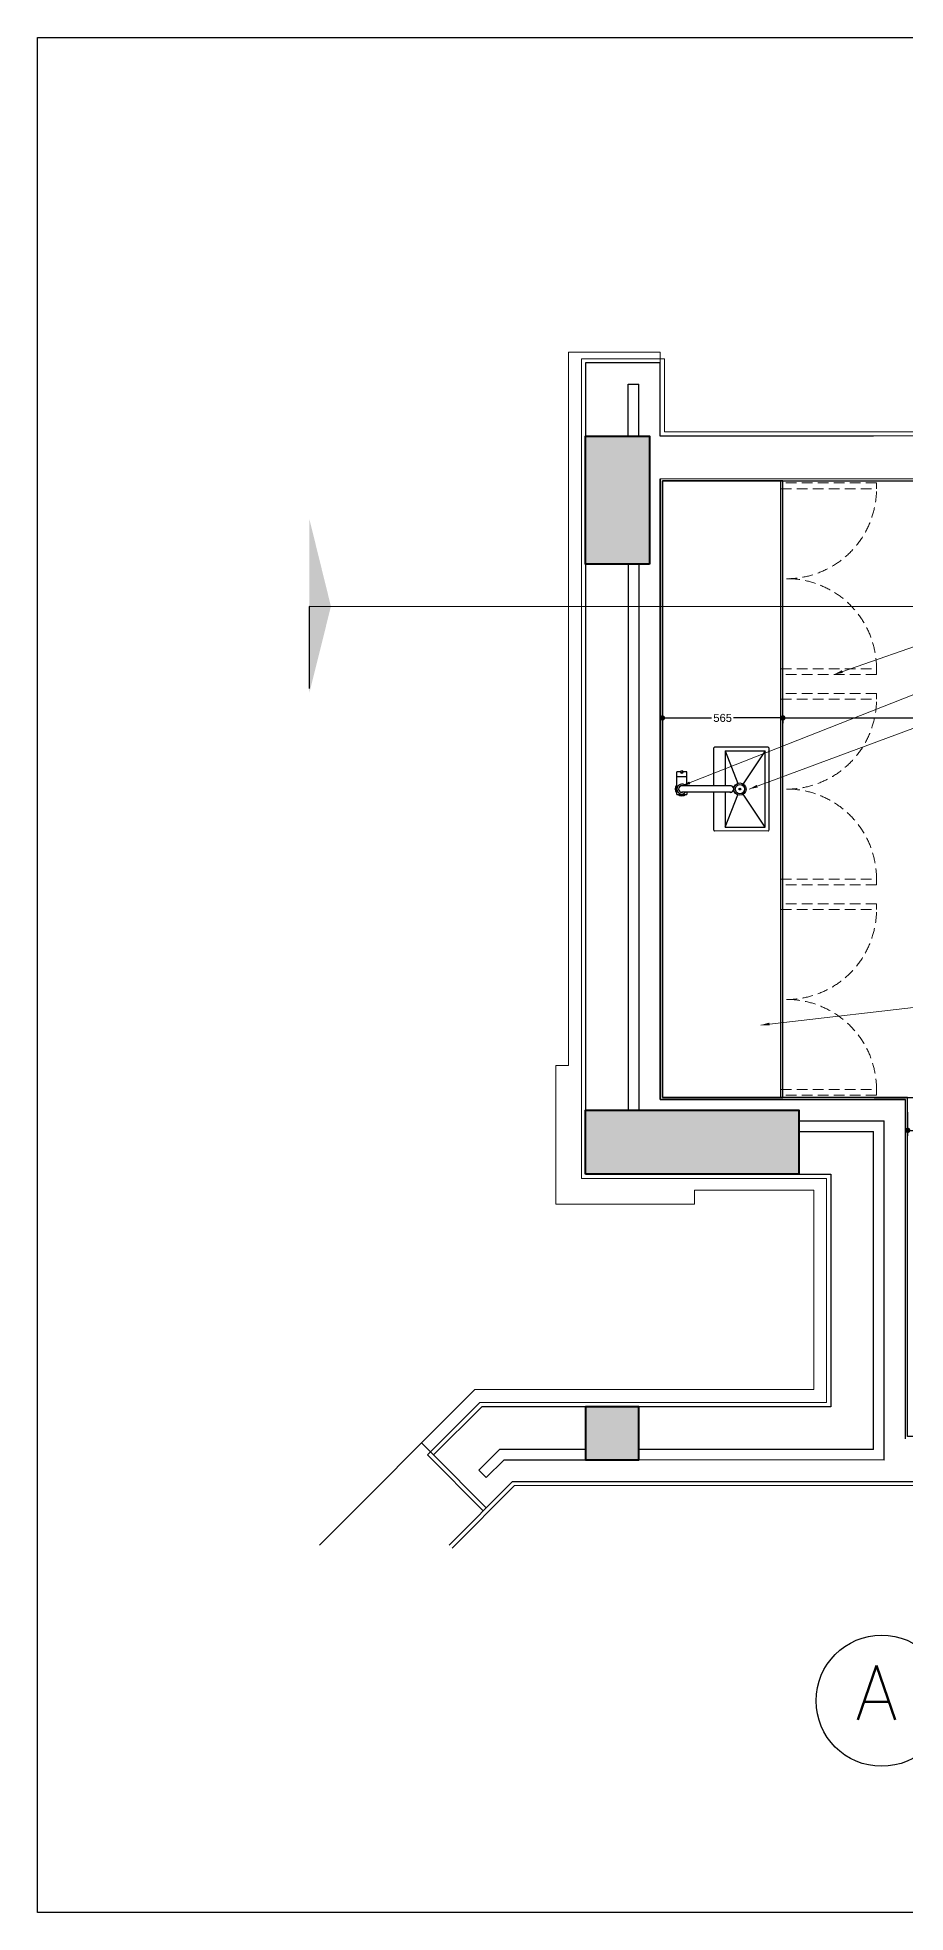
# Model space of a CAD drawing. Header units: inches. Extents: x -12478 to 399182, y -16583 to 525552.
# Drawn here: x 48146 to 52217, y -12085 to -3297 of the extents above; entities that cross this region are included whole.
import ezdxf

# ---------------------------------------------------------------- set-up
doc = ezdxf.new("R2010")
doc.units = ezdxf.units.IN
doc.header["$LTSCALE"] = 1000
doc.header["$MEASUREMENT"] = 0
for name, pattern in [('ACAD_ISO04W100', [30, 24, -3, 0, -3]), ('HIDDEN', [0.375, 0.25, -0.125]), ('HIDDEN2', [0.1875, 0.125, -0.0625])]:
    doc.linetypes.add(name, pattern=pattern)
for name, color, linetype in [('8', 8, 'Continuous'), ('A-WALL', 7, 'Continuous'), ('Layer1', 1, 'Continuous')]:
    doc.layers.add(name, color=color, linetype=linetype)
for name, color, linetype, lineweight in [('A-WALL-TILE', 8, 'Continuous', 9), ('Built-in', 253, 'HIDDEN', 0), ('ID-NOTES', 3, 'Continuous', 0), ('WOOD-HID', 8, 'HIDDEN', 18), ('XREF-V2-GF_COLS$0$A-COLS', 5, 'Continuous', 40), ('XREF-V2-GF_COLS$0$A-COLS-PATT', 252, 'Continuous', 20)]:
    doc.layers.add(name, color=color, linetype=linetype, lineweight=lineweight)
doc.styles.get("Standard").update_dxf_attribs({"font": 'arial.ttf'})
doc.styles.add('STYL-CONCEPT', font='romans.shx')
doc.styles.add('ZZ-Dim All', font='romans.shx', dxfattribs={"width": 0.8})
doc.dimstyles.new('chester 25', dxfattribs={"dimscale": 0.25, "dimtxt": 150, "dimasz": 100, "dimexe": 100, "dimexo": 20, "dimgap": 40, "dimtad": 0, "dimdec": 0, "dimzin": 0, "dimdsep": 46, "dimtxsty": 'Standard', "dimblk": 'DOT', "dimcen": 100, "dimclrd": 1, "dimclre": 1, "dimclrt": 3, "dimadec": 0, "dimazin": 0, "dimtfac": 1, "dimtdec": 0, "dimtofl": 0, "dimtmove": 0, "dimatfit": 3, "dimfxl": 1, "dimtolj": 1, "dimtzin": 0, "dimlwd": -1, "dimarcsym": 0})
doc.dimstyles.new('DIM 0200', dxfattribs={"dimscale": 200, "dimtxt": 1, "dimasz": 0.8, "dimexe": 0.5, "dimexo": 1, "dimgap": 0.4, "dimtad": 1, "dimdec": 0, "dimrnd": 10, "dimdsep": 46, "dimtxsty": 'ZZ-Dim All', "dimblk1": 'ARCHTICK', "dimblk2": 'ARCHTICK', "dimsah": 1, "dimcen": 1, "dimdle": 0.5, "dimclrd": 256, "dimclre": 256, "dimclrt": 256, "dimadec": 0, "dimazin": 2, "dimtfac": 1, "dimtdec": 0, "dimtix": 1, "dimtmove": 2, "dimatfit": 2, "dimfxl": 1, "dimfxlon": 1, "dimtolj": 1, "dimtzin": 0, "dimlwd": -1, "dimlwe": -1, "dimarcsym": 0})

# ---------------------------------------------------------------- blocks, each defined once
blk = doc.blocks.new('_Dot')
at = {"color": 0, "linetype": 'ByBlock', "lineweight": -2}
blk.add_line((-0.5, 0), (-1, 0), dxfattribs=at)
at = {"color": 0, "linetype": 'ByBlock', "const_width": 0.5}
blk.add_lwpolyline([(-0.25, 0, 1), (0.25, 0, 1)], format="xyb", close=True, dxfattribs=at)
blk = doc.blocks.new('*D580')
at = {"layer": '8', "color": 1, "lineweight": -2, "transparency": 16777216}
for p, q in [((52226.7, -8333.5), (52226.7, -8444)), ((53521.7, -8333.5), (53521.7, -8444))]:
    blk.add_line(p, q, dxfattribs=at)
at = {"layer": '8', "color": 1, "transparency": 16777216}
for p, q in [((52251.7, -8419), (52809.8, -8419)), ((53496.7, -8419), (52938.6, -8419))]:
    blk.add_line(p, q, dxfattribs=at)
at = {"layer": 'Defpoints', "color": 0, "transparency": 16777216}
for p in [(52226.7, -8328.5, 0), (53521.7, -8328.5, 0), (53521.7, -8419)]:
    blk.add_point(p, dxfattribs=at)
at = {"layer": '8', "color": 1, "transparency": 16777216, "xscale": 25, "yscale": 25, "zscale": 25, "rotation": 180}
blk.add_blockref('_Dot', (52226.7, -8419), dxfattribs=at)
at = {"layer": '8', "color": 1, "transparency": 16777216, "xscale": 25, "yscale": 25, "zscale": 25}
blk.add_blockref('_Dot', (53521.7, -8419), dxfattribs=at)
at = {"layer": '8', "color": 3, "transparency": 16777216, "insert": (52874.2, -8419), "char_height": 37.5, "attachment_point": 5}
blk.add_mtext('\\A1;1295', dxfattribs=at)
blk = doc.blocks.new('*D584')
at = {"layer": '8', "color": 1, "lineweight": -2, "transparency": 16777216}
for p, q in [((51641.7, -6481), (51641.7, -6461)), ((53521.7, -6481), (53521.7, -6461))]:
    blk.add_line(p, q, dxfattribs=at)
at = {"layer": '8', "color": 1, "transparency": 16777216}
for p, q in [((51666.7, -6486), (52517.5, -6486)), ((53496.7, -6486), (52645.9, -6486))]:
    blk.add_line(p, q, dxfattribs=at)
at = {"layer": 'Defpoints', "color": 0, "transparency": 16777216}
for p in [(51641.7, -6486, 0), (51641.7, -6486), (53521.7, -6486)]:
    blk.add_point(p, dxfattribs=at)
at = {"layer": '8', "color": 1, "transparency": 16777216, "xscale": 25, "yscale": 25, "zscale": 25, "rotation": 180}
blk.add_blockref('_Dot', (51641.7, -6486), dxfattribs=at)
at = {"layer": '8', "color": 1, "transparency": 16777216, "xscale": 25, "yscale": 25, "zscale": 25}
blk.add_blockref('_Dot', (53521.7, -6486), dxfattribs=at)
at = {"layer": '8', "color": 3, "transparency": 16777216, "insert": (52581.7, -6486), "char_height": 37.5, "attachment_point": 5}
blk.add_mtext('\\A1;1880', dxfattribs=at)
blk = doc.blocks.new('*D585')
at = {"layer": '8', "color": 1, "lineweight": -2, "transparency": 16777216}
for p, q in [((52084.6, -5374.5), (52676.1, -5374.5)), ((52069.6, -8264.4), (52676.1, -8264.4))]:
    blk.add_line(p, q, dxfattribs=at)
at = {"layer": '8', "color": 1, "transparency": 16777216}
for p, q in [((52651.1, -5399.5), (52651.1, -6753.2)), ((52651.1, -8239.4), (52651.1, -6885.7))]:
    blk.add_line(p, q, dxfattribs=at)
at = {"layer": 'Defpoints', "color": 0, "transparency": 16777216}
for p in [(52079.6, -5374.5, 0), (52651.1, -5374.5), (52064.6, -8264.4)]:
    blk.add_point(p, dxfattribs=at)
at = {"layer": '8', "color": 1, "transparency": 16777216, "xscale": 25, "yscale": 25, "zscale": 25}
for p, rotation in [((52651.1, -5374.5), 90), ((52651.1, -8264.4), 270)]:
    blk.add_blockref('_Dot', p, dxfattribs=dict(at, rotation=rotation))
at = {"layer": '8', "color": 3, "transparency": 16777216, "insert": (52651.1, -6819.4), "char_height": 37.5, "attachment_point": 5, "rotation": 90}
blk.add_mtext('\\A1;2890', dxfattribs=at)
blk = doc.blocks.new('*D656')
at = {"layer": '8', "color": 1, "lineweight": -2, "transparency": 16777216}
for p, q in [((51076.7, -6481), (51076.7, -6461)), ((51641.7, -6491), (51641.7, -6511))]:
    blk.add_line(p, q, dxfattribs=at)
at = {"layer": '8', "color": 1, "transparency": 16777216}
for p, q in [((51101.7, -6486), (51307.6, -6486)), ((51616.7, -6486), (51410.7, -6486))]:
    blk.add_line(p, q, dxfattribs=at)
at = {"layer": 'Defpoints', "color": 0, "transparency": 16777216}
for p in [(51076.7, -6486, 0), (51076.7, -6486), (51641.7, -6486)]:
    blk.add_point(p, dxfattribs=at)
at = {"layer": '8', "color": 1, "transparency": 16777216, "xscale": 25, "yscale": 25, "zscale": 25, "rotation": 180}
blk.add_blockref('_Dot', (51076.7, -6486), dxfattribs=at)
at = {"layer": '8', "color": 1, "transparency": 16777216, "xscale": 25, "yscale": 25, "zscale": 25}
blk.add_blockref('_Dot', (51641.7, -6486), dxfattribs=at)
at = {"layer": '8', "color": 3, "transparency": 16777216, "insert": (51359.2, -6486), "char_height": 37.5, "attachment_point": 5}
blk.add_mtext('\\A1;565', dxfattribs=at)
blk = doc.blocks.new('_ARCHTICK')
at = {"color": 0, "linetype": 'ByBlock', "const_width": 0.15}
blk.add_lwpolyline([(-0.5, -0.5), (0.5, 0.5)], dxfattribs=at)

msp = doc.modelspace()

# ---------------------------------------------------------------- hatches: boundary and pattern name
at = {"layer": 'Layer1'}
for points in [[(49421.7, -5555.7), (49522.4, -5963.8), (49421.2, -5963.7)], [(49420.4, -6371.7), (49522, -5963.9), (49420.9, -5963.8)]]:
    msp.add_hatch(color=256, dxfattribs=at).paths.add_polyline_path(points)
at = {"layer": 'XREF-V2-GF_COLS$0$A-COLS-PATT'}
for points in [[(51016.6, -5764.5), (50716.6, -5764.5), (50716.6, -5164.5), (51016.6, -5164.5)], [(50716.7, -8624.5), (50716.7, -8324.5), (51716.7, -8324.5), (51716.7, -8624.5)], [(50966.7, -9714.5), (50716.7, -9714.5), (50716.7, -9964), (50966.7, -9964)]]:
    msp.add_hatch(color=256, dxfattribs=at).paths.add_polyline_path(points)

# ---------------------------------------------------------------- linework, layer by layer
at = {"color": 8}
msp.add_line((51076.7, -5374.5, 0), (51076.8, -8264.5, 0), dxfattribs=at)
at = {"color": 6}
msp.add_line((51631.8, -8264.4, 0), (51631.7, -5374.5, 0), dxfattribs=at)
at = {"color": 1}
for p, q in [((51318, -6804.5, 0), (51318.2, -6626.2, 0)), ((51572.5, -6623.1, 0), (51321.4, -6623, 0)), ((51370.6, -6640.7, 0), (51370.5, -6804.5, 0)), ((51370.6, -6640.7, 0), (51429.6, -6792.5, 0)), ((51370.6, -6640.7, 0), (51558, -6640.8, 0)), ((51558, -6640.8, 0), (51456.1, -6795.3, 0)), ((51557.8, -6998.2, 0), (51558, -6640.8, 0)), ((51575.8, -6626.3, 0), (51575.5, -7012.7, 0)), ((51143.6, -6760.6, 0), (51143.6, -6738.6, 0)), ((51143.6, -6844.4, 0), (51143.6, -6761.9, 0)), ((51161.7, -6738, 0), (51144.2, -6738, 0)), ((51144.2, -6761.2, 0), (51191.2, -6761.2, 0)), ((51162, -6738.6, 0), (51162, -6738.3, 0)), ((51162.7, -6738, 0), (51162.7, -6741.2, 0)), ((51172.7, -6741.2, 0), (51172.7, -6738, 0)), ((51173.4, -6738.3, 0), (51173.4, -6738.6, 0)), ((51191.2, -6738, 0), (51173.7, -6738, 0)), ((51191.9, -6760.6, 0), (51191.9, -6738.7, 0)), ((51191.9, -6804.5, 0), (51191.9, -6761.9, 0)), ((51144.2, -6845.1, 0), (51191.2, -6845.1, 0)), ((51396, -6804.5, 0), (51167.7, -6804.5, 0)), ((51396, -6834.4, 0), (51167.7, -6834.4, 0)), ((51191.9, -6834.4, 0), (51191.9, -6844.4, 0)), ((51317.9, -7012.6, 0), (51318, -6834.4, 0)), ((51370.5, -6834.4, 0), (51370.4, -6998.1, 0)), ((51370.4, -6998.1, 0), (51429.6, -6846.5, 0)), ((51557.8, -6998.2, 0), (51456.1, -6843.7, 0)), ((51572.3, -7016, 0), (51321.1, -7015.8, 0)), ((51370.4, -6998.1, 0), (51557.8, -6998.2, 0))]:
    msp.add_line(p, q, dxfattribs=at)
at = {"color": 6, "elevation": 0}
msp.add_lwpolyline([(51076.7, -8264.5), (51641.7, -8264.5), (51641.7, -5374.5), (51076.7, -5374.5)], close=True, dxfattribs=at)
at = {"color": 1}
for centre, radius in [((51167.7, -6738, 0), 5), ((51440.1, -6819.5, 0), 29), ((51440.1, -6819.5, 0), 21.6), ((51440.1, -6819.5, 0), 3.99), ((51440.1, -6819.5, 0), 3.56)]:
    msp.add_circle(centre, radius, dxfattribs=at)
for centre, radius, start, end in [((51321.5, -6626.3, 0), 3.35, 92.19909, 177.73512), ((51572.3, -6626.6, 0), 3.51, 4.57846, 85.35574), ((51144.3, -6738.7, 0), 0.692, 92.48301, 171.59094), ((51144.3, -6760.5, 0), 0.7, 186.0585, 266.57997), ((51144.3, -6761.9, 0), 0.694, 93.2138, 177.87925), ((51161.7, -6738.4, 0), 0.354, 6.86433, 84.13568), ((51167.7, -6738.5, 0), 5.67, 181.00024, 358.99959), ((51173.7, -6738.3, 0), 0.337, 93.55017, 175.44982), ((51191.1, -6738.8, 0), 0.746, 5.8888, 85.1568), ((51191.2, -6760.5, 0), 0.689, 270.73877, 358.21523), ((51191.2, -6761.9, 0), 0.713, 3.60813, 87.43787), ((51167.7, -6819.5, 0), 31, 141.1039, 218.8961), ((51144.3, -6844.3, 0), 0.75, 186.00186, 263.98438), ((51167.7, -6819.5, 0), 23.1, 40.4172, 179.99908), ((51167.7, -6819.5, 0), 23.1, 180.00092, 319.5828), ((51167.7, -6819.5, 0), 31, 235.69203, 304.30797), ((51167.7, -6819.5, 0), 15.2, 80.18626, 179.99976), ((51167.7, -6819.5, 0), 15.2, 180.00024, 279.81374), ((51168.1, -6819.8, 0), 15.3, 91.62034, 178.60983), ((51168.1, -6819.1, 0), 15.3, 181.39017, 268.37966), ((51191.2, -6844.4, 0), 0.7, 272.64473, 357.36903), ((51167.7, -6819.5, 0), 31, 28.85168, 38.8228), ((51167.7, -6819.5, 0), 31, 321.1772, 331.14832), ((51395.9, -6819.5, 0), 15.3, 0.17751, 100.54711), ((51395.9, -6819.4, 0), 15.3, 259.45289, 359.82249), ((51395.7, -6819.7, 0), 15.2, 1.04672, 88.97324), ((51395.7, -6819.2, 0), 15.2, 271.02676, 358.95328), ((51321.3, -7012.5, 0), 3.35, 182.19909, 267.73512), ((51572, -7012.5, 0), 3.51, 274.57846, 355.35574)]:
    msp.add_arc(centre, radius, start, end, dxfattribs=at)
at = {"layer": '8', "color": 1}
msp.add_lwpolyline([(48146.1, -3296.5), (57905, -3296.5), (57905, -12085.2), (48146.1, -12085.2)], close=True, dxfattribs=at)
at = {"layer": 'A-WALL', "color": 1}
for p, q in [((50916.6, -5164.5, 0), (50916.6, -4922, 0)), ((50916.6, -4922, 0), (50966.6, -4922, 0)), ((50966.6, -5164.5, 0), (50966.6, -4922, 0)), ((50916.6, -5764.5, 0), (50916.7, -8324.5, 0)), ((50966.6, -5764.5, 0), (50966.7, -8324.5, 0)), ((51716.7, -8374.5, 0), (52116.7, -8374.5, 0)), ((51716.7, -8424.5, 0), (52066.7, -8424.5, 0)), ((52066.7, -9914.5, 0), (52066.7, -8424.4, 0)), ((52116.7, -9964.5, 0), (52116.7, -8374.4, 0)), ((50215.5, -10011.3, 0), (50312.3, -9914.5, 0)), ((50716.7, -9914.5, 0), (50312.3, -9914.5, 0)), ((52066.7, -9914.5, 0), (50966.7, -9914.5, 0)), ((50250.9, -10046.6, 0), (50215.5, -10011.3, 0)), ((50250.9, -10046.6, 0), (50333, -9964.5, 0)), ((50716.7, -9964.5, 0), (50333, -9964.5, 0)), ((52116.7, -9964.5, 0), (50966.7, -9964, 0))]:
    msp.add_line(p, q, dxfattribs=at)
at = {"layer": 'A-WALL'}
for p, q in [((51066.6, -5364.5, 0), (53991.6, -5364, 0)), ((51066.6, -5364.5, 0), (51066.7, -8274.5, 0)), ((51066.7, -8274.5, 0), (52216.7, -8274.5, 0)), ((52216.7, -8274.5, 0), (52216.7, -8274.4, 0)), ((52216.7, -9864.5, 0), (52216.7, -8274.5, 0)), ((50076.2, -10362.7, 0), (50374.4, -10064.5, 0)), ((50374.4, -10064.5, 0), (55691.7, -10064.4, 0))]:
    msp.add_line(p, q, dxfattribs=at)
at = {"layer": 'A-WALL', "elevation": 0}
for points in [[(55591.6, -5164.4), (52066.6, -5164.5), (51066.6, -5164.5), (51066.6, -4822), (50716.6, -4822), (50716.6, -5764.5), (50716.7, -8624.5), (51866.7, -8624.5), (51866.7, -9714.5), (50229.5, -9714.5), (50003.4, -9940.5), (50250.9, -10188)], [(52216.7, -9864.5), (52216.7, -8274.4), (51066.7, -8274.5), (51066.6, -5364.5), (55491.6, -5364.4)]]:
    msp.add_lwpolyline(points, dxfattribs=at)
at = {"layer": 'A-WALL', "color": 8, "elevation": 0}
msp.add_lwpolyline([(55491.7, -6464.4), (55481.7, -6464.4), (55481.7, -6654), (53521.7, -6654), (53521.7, -9854.5), (52226.7, -9854.5), (52226.7, -8264.4), (51076.7, -8264.5), (51076.6, -5374.5), (55481.6, -5374.4), (55481.7, -5564.4), (55491.7, -5564.4)], dxfattribs=at)
at = {"layer": 'A-WALL-TILE', "lineweight": 0}
for p, q in [((51086.6, -4802, 0), (50696.6, -4802, 0)), ((50696.6, -4802, 0), (50696.6, -5764.5, 0)), ((51086.6, -5144.5, 0), (51086.6, -4802, 0)), ((52066.6, -5144.5, 0), (51086.6, -5144.5, 0)), ((55611.6, -5144.5, 0), (52066.6, -5144.5, 0)), ((50696.6, -5764.5, 0), (50696.7, -8644.5, 0)), ((50696.7, -8644.5, 0), (51846.7, -8644.5, 0)), ((51846.7, -8644.5, 0), (51846.7, -9694.5, 0)), ((50221.2, -9694.5, 0), (49975.1, -9940.5, 0)), ((51846.7, -9694.5, 0), (50221.2, -9694.5, 0)), ((49975.1, -9940.5, 0), (50236.7, -10202.2, 0)), ((50090.3, -10376.9, 0), (50382.7, -10084.5, 0)), ((50382.7, -10084.5, 0), (55691.7, -10084.4, 0))]:
    msp.add_line(p, q, dxfattribs=at)
at = {"layer": 'A-WALL-TILE'}
msp.add_line((50003.4, -9940.5), (49946.8, -9884), dxfattribs=at)
at = {"layer": 'A-WALL-TILE', "elevation": 0}
msp.add_lwpolyline([(49468.1, -10362.7), (50196.3, -9634.5), (51786.7, -9634.5), (51786.7, -8699.5), (51226.7, -8699.5), (51226.7, -8764.5), (50576.7, -8764.5), (50576.7, -8114.5), (50636.7, -8114.5), (50636.6, -4772), (51066.6, -4772), (51066.6, -4822)], dxfattribs=at)
at = {"layer": 'Built-in', "linetype": 'HIDDEN2', "ltscale": 0.4, "elevation": 0}
msp.add_lwpolyline([(51066.7, -8274.5), (51066.7, -8274.5)], dxfattribs=at)
at = {"layer": 'Layer1'}
msp.add_line((49420.9, -5963.8, 0), (49420.4, -6347.2, 0), dxfattribs=at)
at = {"layer": 'Layer1', "linetype": 'ACAD_ISO04W100', "ltscale": 10}
msp.add_line((56327.5, -5967.7), (49420.9, -5963.8, 0), dxfattribs=at)
at = {"layer": 'Layer1'}
msp.add_circle((52104.6, -11092.6, 0), 307.3, dxfattribs=at)
at = {"layer": 'WOOD-HID', "linetype": 'HIDDEN2', "ltscale": 0.4, "elevation": 0}
for points in [[(51631.8, -5411.4), (52080.8, -5411.4), (52080.8, -5384.5), (51631.8, -5384.5)], [(51631.8, -6255), (52080.8, -6255), (52080.8, -6281.9), (51631.8, -6281.9)], [(51631.8, -6397.6), (52080.8, -6397.6), (52080.8, -6370.7), (51631.8, -6370.7)], [(51631.8, -7241.1), (52080.8, -7241.1), (52080.8, -7268), (51631.8, -7268)], [(51631.8, -7383.7), (52080.8, -7383.7), (52080.8, -7356.8), (51631.8, -7356.8)], [(51631.8, -8227.3), (52080.8, -8227.3), (52080.8, -8254.1), (51631.8, -8254.1)]]:
    msp.add_lwpolyline(points, close=True, dxfattribs=at)
at = {"layer": 'WOOD-HID', "linetype": 'HIDDEN2', "ltscale": 0.4}
for centre, start, end in [((51658.6, -5411.4, 0), 270, 0.00039), ((51658.6, -6255, 0), 359.99961, 90), ((51658.6, -6397.6, 0), 270, 0.00039), ((51658.6, -7241.1, 0), 359.99961, 90), ((51658.6, -7383.7, 0), 270, 0.00039), ((51658.6, -8227.3, 0), 359.99961, 90)]:
    msp.add_arc(centre, 422.1, start, end, dxfattribs=at)
at = {"layer": 'XREF-V2-GF_COLS$0$A-COLS', "elevation": 0}
for points in [[(51016.6, -5764.5), (50716.6, -5764.5), (50716.6, -5164.5), (51016.6, -5164.5)], [(51016.6, -5764.5), (50716.6, -5764.5), (50716.6, -5164.5), (51016.6, -5164.5)], [(50716.7, -8624.5), (50716.7, -8324.5), (51716.7, -8324.5), (51716.7, -8624.5)], [(50716.7, -8624.5), (50716.7, -8324.5), (51716.7, -8324.5), (51716.7, -8624.5)], [(50716.7, -9714.5), (50716.7, -9964), (50966.7, -9964), (50966.7, -9714.5)], [(50716.7, -9714.5), (50716.7, -9964), (50966.7, -9964), (50966.7, -9714.5)]]:
    msp.add_lwpolyline(points, close=True, dxfattribs=at)

# ---------------------------------------------------------------- texts
at = {"layer": 'Defpoints', "color": 1}
for tag, p, s, height, rotation in [('MODELNUMBER', (51167.6, -6819.6, 0), 'K-22972', 0.0267, 90), ('TRADENAME', (51167.6, -6819.6, 0), 'CRUE', 0.0267, 90), ('PRODUCT', (51167.7, -6819.6, 0), 'KITCHEN SINK FAUCET', 0.0267, 90), ('MODELNUMBER', (51446.8, -6819.5, 0), 'K-80169-1', 0.0129, 89.9671), ('TRADENAME', (51446.8, -6819.5, 0), 'VAULT', 0.0129, 89.9671), ('PRODUCT', (51446.8, -6819.5, 0), 'KITCHEN SINK', 0.0129, 89.9671), ('MATERIAL', (51446.8, -6819.5, 0), 'STAINLESS STEEL', 0.0129, 89.9671)]:
    msp.add_attdef(tag, p, s, height=height, rotation=rotation, dxfattribs=at)
at = {"layer": 'Layer1', "insert": (52178.8, -11182.1, 0), "char_height": 253.9, "attachment_point": 9, "rotation": 359.93373, "style": 'STYL-CONCEPT'}
msp.add_mtext_dynamic_manual_height_columns('A', width=200.816, gutter_width=150, heights=[0], dxfattribs=at)

# ---------------------------------------------------------------- dimensions: what is measured, and where the dimension line sits
at = {"layer": '8', "color": 2}
dim = msp.add_linear_dim(base=(52651.1, -5374.5), p1=(52064.6, -8264.4), p2=(52079.6, -5374.5, 0), angle=90, dimstyle='chester 25', dxfattribs=at)
dim.commit()
dim.dimension.update_dxf_attribs({"geometry": '*D585', "text_midpoint": (52651.1, -6819.4)})
for base, p1, p2, picture, middle in [((51076.7, -6486), (51641.7, -6486), (51076.7, -6486, 0), '*D656', (51359.2, -6486)), ((51641.7, -6486), (53521.7, -6486), (51641.7, -6486, 0), '*D584', (52581.7, -6486)), ((53521.7, -8419), (52226.7, -8328.5, 0), (53521.7, -8328.5, 0), '*D580', (52874.2, -8419))]:
    dim = msp.add_linear_dim(base=base, p1=p1, p2=p2, dimstyle='chester 25', dxfattribs=at)
    dim.commit()
    dim.dimension.update_dxf_attribs({"geometry": picture, "text_midpoint": middle})

# ---------------------------------------------------------------- leaders
at = {"layer": 'ID-NOTES'}
for points in [[(51882.6, -6281.9), (54595.5, -5334.7), (56833.6, -5334.7)], [(51167.7, -6804.5, -751.7), (54269.5, -5581.8, -751.7), (56833.3, -5581.8, -751.7)], [(51483.6, -6819.6, -751.7), (54255.9, -5793.9, -751.7), (56831.3, -5793.9, -751.7)], [(51538.7, -7925.4, -751.7), (55902.1, -7421, -751.7), (56800.4, -7421, -751.7)]]:
    msp.add_leader(points, dimstyle='DIM 0200', override={"dimasz": 0.2, "dimtad": 0, "dimclrd": 8}, dxfattribs=at)

doc.saveas('drawing.dxf')
